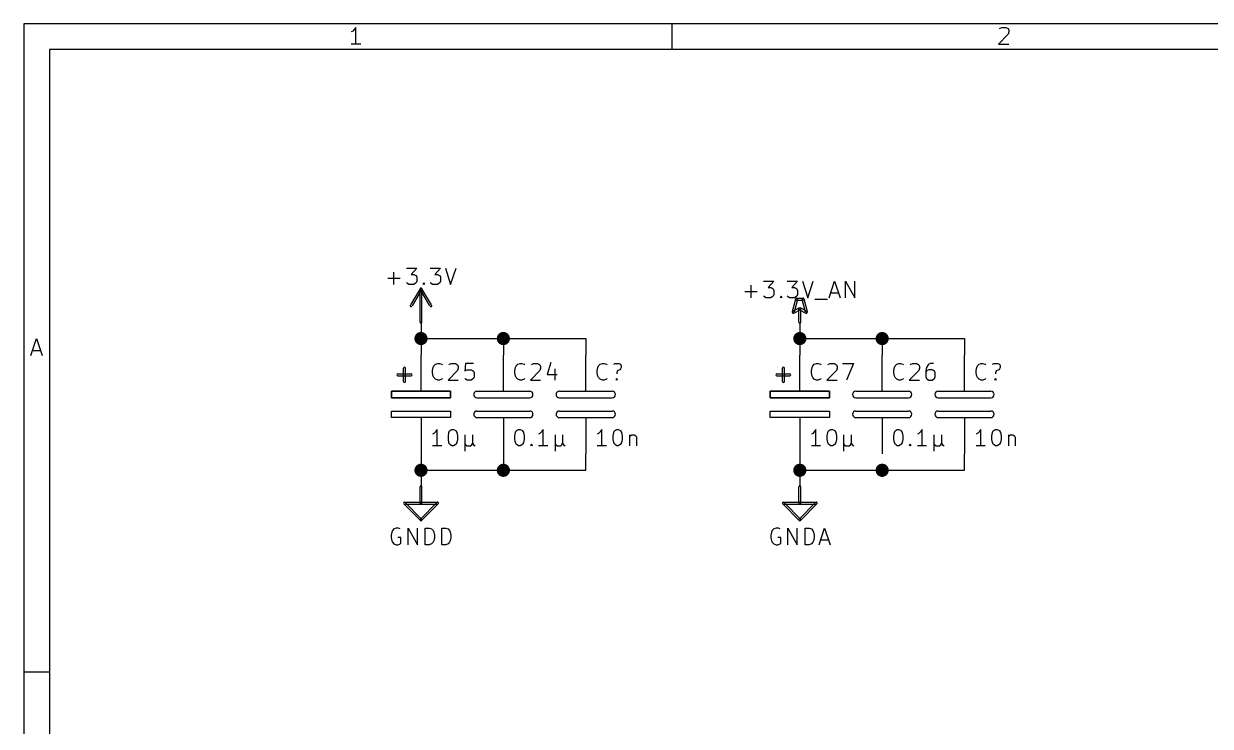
# Model space of a CAD drawing. Extents: x 10 to 287, y -200 to -10.
# Drawn here: x 10 to 101.5, y -64.2 to -10 of the extents above; entities that cross this region are included whole.
import ezdxf

# ---------------------------------------------------------------- set-up
doc = ezdxf.new("R2010")
doc.units = 0
doc.header["$MEASUREMENT"] = 0
doc.layers.add('BLACK', color=7, linetype='CONTINUOUS')
doc.layers.add('WHITE', color=7, linetype='CONTINUOUS')

msp = doc.modelspace()

# ---------------------------------------------------------------- linework, layer by layer
at = {"layer": 'Black'}
for p, q in [((10.0076, -10.0076), (10.0076, -200)), ((286.995, -10.0076), (10.0076, -10.0076)), ((59.9948, -11.9888), (59.9948, -10.0076)), ((35.3822, -10.5918), (35.2552, -10.6426)), ((35.4838, -10.4648), (35.3822, -10.5918)), ((35.6108, -10.287), (35.4838, -10.4648)), ((35.6108, -11.5824), (35.6108, -10.287)), ((85.9028, -10.8204), (85.1662, -11.5824)), ((85.2424, -10.3886), (85.2932, -10.3378)), ((85.2932, -10.3378), (85.4202, -10.287)), ((85.4202, -10.287), (85.725, -10.287)), ((85.725, -10.287), (85.852, -10.3378)), ((85.852, -10.3378), (85.9028, -10.3886)), ((85.9028, -10.3886), (85.979, -10.5156)), ((85.979, -10.6426), (85.9028, -10.8204)), ((85.979, -10.5156), (85.979, -10.6426)), ((35.9918, -11.5824), (35.2552, -11.5824)), ((85.1662, -11.5824), (85.979, -11.5824)), ((11.9888, -11.9888), (11.9888, -198.018)), ((285.013, -11.9888), (11.9888, -11.9888)), ((38.5572, -30.1244), (38.5572, -29.1592)), ((39.5224, -28.8544), (40.3098, -28.8544)), ((40.3098, -28.8544), (39.878, -29.337)), ((41.3512, -28.8544), (42.1386, -28.8544)), ((42.1386, -28.8544), (41.7068, -29.337)), ((42.5196, -28.8544), (42.926, -30.1244)), ((42.926, -30.1244), (43.3578, -28.8544)), ((38.0746, -29.6418), (39.0398, -29.6418)), ((39.5986, -30.0482), (39.5224, -29.9974)), ((39.7002, -30.1244), (39.5986, -30.0482)), ((40.0812, -30.1244), (39.7002, -30.1244)), ((39.878, -29.337), (40.0812, -29.337)), ((40.0812, -29.337), (40.1828, -29.3878)), ((40.1828, -30.0482), (40.0812, -30.1244)), ((40.1828, -29.3878), (40.259, -29.4386)), ((40.259, -29.9974), (40.1828, -30.0482)), ((40.259, -29.4386), (40.3098, -29.5656)), ((40.3098, -29.8704), (40.259, -29.9974)), ((40.3098, -29.5656), (40.3098, -29.8704)), ((40.8178, -30.0482), (40.8686, -29.9974)), ((40.8686, -30.1244), (40.8178, -30.0482)), ((40.8686, -29.9974), (40.9194, -30.0482)), ((40.8686, -29.9974), (40.8686, -30.1244)), ((40.9194, -30.0482), (40.8686, -30.1244)), ((41.4274, -30.0482), (41.3512, -29.9974)), ((41.529, -30.1244), (41.4274, -30.0482)), ((41.91, -30.1244), (41.529, -30.1244)), ((41.7068, -29.337), (41.91, -29.337)), ((41.91, -29.337), (42.0116, -29.3878)), ((42.0116, -30.0482), (41.91, -30.1244)), ((42.0116, -29.3878), (42.0878, -29.4386)), ((42.0878, -29.9974), (42.0116, -30.0482)), ((42.0878, -29.4386), (42.1386, -29.5656)), ((42.1386, -29.8704), (42.0878, -29.9974)), ((42.1386, -29.5656), (42.1386, -29.8704)), ((66.0908, -31.1404), (66.0908, -30.1752)), ((67.056, -29.8704), (67.8434, -29.8704)), ((67.8434, -29.8704), (67.4116, -30.353)), ((68.8848, -29.8704), (69.6722, -29.8704)), ((69.6722, -29.8704), (69.2404, -30.353)), ((70.0532, -29.8704), (70.4596, -31.1404)), ((70.4596, -31.1404), (70.8914, -29.8704)), ((72.1106, -31.1404), (72.517, -29.8704)), ((72.517, -29.8704), (72.9488, -31.1404)), ((73.3806, -31.1404), (73.3806, -29.8704)), ((73.3806, -29.8704), (74.0918, -31.1404)), ((74.0918, -31.1404), (74.0918, -29.8704)), ((40.5638, -30.4546), (39.8272, -31.6992)), ((40.6908, -30.5308), (39.9542, -31.7754)), ((40.5638, -33.02), (40.5638, -30.48)), ((41.3258, -31.7754), (40.5892, -30.5308)), ((41.4528, -31.6992), (40.7162, -30.4546)), ((40.7162, -33.02), (40.7162, -30.48)), ((65.6082, -30.6578), (66.5734, -30.6578)), ((67.1322, -31.0642), (67.056, -31.0134)), ((67.2338, -31.1404), (67.1322, -31.0642)), ((67.4116, -30.353), (67.6148, -30.353)), ((67.6148, -30.353), (67.7164, -30.4038)), ((67.7164, -31.0642), (67.6148, -31.1404)), ((67.7164, -30.4038), (67.7926, -30.4546)), ((67.7926, -31.0134), (67.7164, -31.0642)), ((67.7926, -30.4546), (67.8434, -30.5816)), ((67.8434, -30.8864), (67.7926, -31.0134)), ((67.8434, -30.5816), (67.8434, -30.8864)), ((68.3514, -31.0642), (68.4022, -31.0134)), ((68.4022, -31.1404), (68.3514, -31.0642)), ((68.4022, -31.0134), (68.453, -31.0642)), ((68.4022, -31.0134), (68.4022, -31.1404)), ((68.453, -31.0642), (68.4022, -31.1404)), ((68.961, -31.0642), (68.8848, -31.0134)), ((69.0626, -31.1404), (68.961, -31.0642)), ((69.2404, -30.353), (69.4436, -30.353)), ((69.4436, -30.353), (69.5452, -30.4038)), ((69.5452, -31.0642), (69.4436, -31.1404)), ((69.5452, -30.4038), (69.6214, -30.4546)), ((69.6214, -31.0134), (69.5452, -31.0642)), ((69.6214, -30.4546), (69.6722, -30.5816)), ((69.6722, -30.8864), (69.6214, -31.0134)), ((69.6722, -30.5816), (69.6722, -30.8864)), ((72.2376, -30.7594), (72.8218, -30.7594)), ((67.6148, -31.1404), (67.2338, -31.1404)), ((69.4436, -31.1404), (69.0626, -31.1404)), ((69.5198, -31.242), (69.2658, -32.2326)), ((69.3166, -32.1818), (69.7992, -31.9278)), ((69.6722, -31.2674), (69.4182, -32.258)), ((69.596, -31.1658), (70.104, -31.1658)), ((69.596, -31.3182), (70.104, -31.3182)), ((69.7738, -33.02), (69.7738, -32.004)), ((69.9008, -31.9278), (70.3834, -32.1818)), ((69.9262, -33.02), (69.9262, -32.004)), ((70.2818, -32.258), (70.0278, -31.2674)), ((70.4342, -32.2326), (70.1802, -31.242)), ((71.0184, -31.242), (71.9836, -31.242)), ((69.3928, -32.3342), (69.8754, -32.0802)), ((69.8246, -32.0802), (70.3072, -32.3342)), ((40.64, -33.02), (40.64, -35.56)), ((69.85, -33.02), (69.85, -35.56)), ((10.5664, -35.5854), (10.9982, -34.29)), ((10.9982, -34.29), (11.43, -35.5854)), ((40.64, -34.29), (53.34, -34.29)), ((46.99, -34.29), (46.99, -35.56)), ((53.34, -34.29), (53.34, -35.56)), ((69.85, -34.29), (82.55, -34.29)), ((76.2, -34.29), (76.2, -35.56)), ((82.55, -34.29), (82.55, -35.56)), ((10.6934, -35.2044), (11.303, -35.2044)), ((40.64, -38.354), (40.64, -35.56)), ((46.99, -38.354), (46.99, -35.56)), ((53.34, -38.354), (53.34, -35.56)), ((69.85, -38.354), (69.85, -35.56)), ((76.2, -38.354), (76.2, -35.56)), ((82.55, -38.354), (82.55, -35.56)), ((39.2938, -37.592), (39.2938, -36.576)), ((39.4462, -37.592), (39.4462, -36.576)), ((68.5038, -37.592), (68.5038, -36.576)), ((68.6562, -37.592), (68.6562, -36.576)), ((38.862, -37.0078), (39.878, -37.0078)), ((38.862, -37.1602), (39.878, -37.1602)), ((68.072, -37.0078), (69.088, -37.0078)), ((68.072, -37.1602), (69.088, -37.1602)), ((38.354, -38.862), (38.354, -38.354)), ((38.354, -38.354), (38.354, -38.862)), ((42.926, -38.354), (38.354, -38.354)), ((38.354, -38.354), (42.926, -38.354)), ((42.926, -38.354), (42.926, -38.862)), ((42.926, -38.862), (42.926, -38.354)), ((44.958, -38.354), (49.022, -38.354)), ((51.308, -38.354), (55.372, -38.354)), ((67.564, -38.862), (67.564, -38.354)), ((67.564, -38.354), (67.564, -38.862)), ((72.136, -38.354), (67.564, -38.354)), ((67.564, -38.354), (72.136, -38.354)), ((72.136, -38.354), (72.136, -38.862)), ((72.136, -38.862), (72.136, -38.354)), ((74.168, -38.354), (78.232, -38.354)), ((80.518, -38.354), (84.582, -38.354)), ((38.354, -38.862), (42.926, -38.862)), ((42.926, -38.862), (38.354, -38.862)), ((44.958, -38.862), (49.022, -38.862)), ((51.308, -38.862), (55.372, -38.862)), ((67.564, -38.862), (72.136, -38.862)), ((72.136, -38.862), (67.564, -38.862)), ((74.168, -38.862), (78.232, -38.862)), ((80.518, -38.862), (84.582, -38.862)), ((38.354, -40.386), (38.354, -39.878)), ((38.354, -39.878), (42.926, -39.878)), ((42.926, -39.878), (42.926, -40.386)), ((44.958, -39.878), (49.022, -39.878)), ((51.308, -39.878), (55.372, -39.878)), ((67.564, -40.386), (67.564, -39.878)), ((67.564, -39.878), (72.136, -39.878)), ((72.136, -39.878), (72.136, -40.386)), ((74.168, -39.878), (78.232, -39.878)), ((80.518, -39.878), (84.582, -39.878)), ((42.926, -40.386), (38.354, -40.386)), ((40.64, -40.386), (40.64, -43.18)), ((44.958, -40.386), (49.022, -40.386)), ((46.99, -40.386), (46.99, -43.18)), ((51.308, -40.386), (55.372, -40.386)), ((53.34, -40.386), (53.34, -43.18)), ((72.136, -40.386), (67.564, -40.386)), ((69.85, -40.386), (69.85, -43.18)), ((74.168, -40.386), (78.232, -40.386)), ((76.2, -40.386), (76.2, -43.18)), ((80.518, -40.386), (84.582, -40.386)), ((82.55, -40.386), (82.55, -43.18)), ((41.6306, -41.6052), (41.529, -41.656)), ((41.7576, -41.4782), (41.6306, -41.6052)), ((41.8846, -41.3004), (41.7576, -41.4782)), ((41.8846, -42.5704), (41.8846, -41.3004)), ((42.7482, -41.783), (42.799, -41.529)), ((42.7482, -42.0878), (42.7482, -41.783)), ((42.799, -41.529), (42.8498, -41.402)), ((42.8498, -41.402), (42.926, -41.3512)), ((42.926, -41.3512), (43.0276, -41.3004)), ((43.0276, -41.3004), (43.1546, -41.3004)), ((43.1546, -41.3004), (43.2816, -41.3512)), ((43.2816, -41.3512), (43.3324, -41.402)), ((43.3324, -41.402), (43.4086, -41.529)), ((43.4086, -41.529), (43.4594, -41.783)), ((43.4594, -41.783), (43.4594, -42.0878)), ((44.0182, -41.7068), (44.0182, -42.9768)), ((44.6278, -42.3672), (44.6278, -41.7068)), ((47.879, -41.783), (47.9298, -41.529)), ((47.879, -42.0878), (47.879, -41.783)), ((47.9298, -41.529), (47.9806, -41.402)), ((47.9806, -41.402), (48.0568, -41.3512)), ((48.0568, -41.3512), (48.1584, -41.3004)), ((48.1584, -41.3004), (48.2854, -41.3004)), ((48.2854, -41.3004), (48.4124, -41.3512)), ((48.4124, -41.3512), (48.4632, -41.402)), ((48.4632, -41.402), (48.5394, -41.529)), ((48.5394, -41.529), (48.5902, -41.783)), ((48.5902, -41.783), (48.5902, -42.0878)), ((49.8094, -41.6052), (49.7078, -41.656)), ((49.9364, -41.4782), (49.8094, -41.6052)), ((50.0634, -41.3004), (49.9364, -41.4782)), ((50.0634, -42.5704), (50.0634, -41.3004)), ((50.9778, -41.7068), (50.9778, -42.9768)), ((51.5874, -42.3672), (51.5874, -41.7068)), ((54.3306, -41.6052), (54.229, -41.656)), ((54.4576, -41.4782), (54.3306, -41.6052)), ((54.5846, -41.3004), (54.4576, -41.4782)), ((54.5846, -42.5704), (54.5846, -41.3004)), ((55.4482, -41.783), (55.499, -41.529)), ((55.4482, -42.0878), (55.4482, -41.783)), ((55.499, -41.529), (55.5498, -41.402)), ((55.5498, -41.402), (55.626, -41.3512)), ((55.626, -41.3512), (55.7276, -41.3004)), ((55.7276, -41.3004), (55.8546, -41.3004)), ((55.8546, -41.3004), (55.9816, -41.3512)), ((55.9816, -41.3512), (56.0324, -41.402)), ((56.0324, -41.402), (56.1086, -41.529)), ((56.1086, -41.529), (56.1594, -41.783)), ((56.1594, -41.783), (56.1594, -42.0878)), ((56.7182, -41.7068), (56.7182, -42.5704)), ((56.7182, -41.8338), (56.769, -41.783)), ((56.769, -41.783), (56.896, -41.7068)), ((56.896, -41.7068), (57.0738, -41.7068)), ((57.0738, -41.7068), (57.2008, -41.783)), ((57.2008, -41.783), (57.2516, -41.8846)), ((57.2516, -41.8846), (57.2516, -42.5704)), ((70.8406, -41.6052), (70.739, -41.656)), ((70.9676, -41.4782), (70.8406, -41.6052)), ((71.0946, -41.3004), (70.9676, -41.4782)), ((71.0946, -42.5704), (71.0946, -41.3004)), ((71.9582, -41.783), (72.009, -41.529)), ((71.9582, -42.0878), (71.9582, -41.783)), ((72.009, -41.529), (72.0598, -41.402)), ((72.0598, -41.402), (72.136, -41.3512)), ((72.136, -41.3512), (72.2376, -41.3004)), ((72.2376, -41.3004), (72.3646, -41.3004)), ((72.3646, -41.3004), (72.4916, -41.3512)), ((72.4916, -41.3512), (72.5424, -41.402)), ((72.5424, -41.402), (72.6186, -41.529)), ((72.6186, -41.529), (72.6694, -41.783)), ((72.6694, -41.783), (72.6694, -42.0878)), ((73.2282, -41.7068), (73.2282, -42.9768)), ((73.8378, -42.3672), (73.8378, -41.7068)), ((77.089, -41.783), (77.1398, -41.529)), ((77.089, -42.0878), (77.089, -41.783)), ((77.1398, -41.529), (77.1906, -41.402)), ((77.1906, -41.402), (77.2668, -41.3512)), ((77.2668, -41.3512), (77.3684, -41.3004)), ((77.3684, -41.3004), (77.4954, -41.3004)), ((77.4954, -41.3004), (77.6224, -41.3512)), ((77.6224, -41.3512), (77.6732, -41.402)), ((77.6732, -41.402), (77.7494, -41.529)), ((77.7494, -41.529), (77.8002, -41.783)), ((77.8002, -41.783), (77.8002, -42.0878)), ((79.0194, -41.6052), (78.9178, -41.656)), ((79.1464, -41.4782), (79.0194, -41.6052)), ((79.2734, -41.3004), (79.1464, -41.4782)), ((79.2734, -42.5704), (79.2734, -41.3004)), ((80.1878, -41.7068), (80.1878, -42.9768)), ((80.7974, -42.3672), (80.7974, -41.7068)), ((83.5406, -41.6052), (83.439, -41.656)), ((83.6676, -41.4782), (83.5406, -41.6052)), ((83.7946, -41.3004), (83.6676, -41.4782)), ((83.7946, -42.5704), (83.7946, -41.3004)), ((84.6582, -41.783), (84.709, -41.529)), ((84.6582, -42.0878), (84.6582, -41.783)), ((84.709, -41.529), (84.7598, -41.402)), ((84.7598, -41.402), (84.836, -41.3512)), ((84.836, -41.3512), (84.9376, -41.3004)), ((84.9376, -41.3004), (85.0646, -41.3004)), ((85.0646, -41.3004), (85.1916, -41.3512)), ((85.1916, -41.3512), (85.2424, -41.402)), ((85.2424, -41.402), (85.3186, -41.529)), ((85.3186, -41.529), (85.3694, -41.783)), ((85.3694, -41.783), (85.3694, -42.0878)), ((85.9282, -41.7068), (85.9282, -42.5704)), ((85.9282, -41.8338), (85.979, -41.783)), ((85.979, -41.783), (86.106, -41.7068)), ((86.106, -41.7068), (86.2838, -41.7068)), ((86.2838, -41.7068), (86.4108, -41.783)), ((86.4108, -41.783), (86.4616, -41.8846)), ((86.4616, -41.8846), (86.4616, -42.5704)), ((42.2402, -42.5704), (41.529, -42.5704)), ((42.799, -42.3164), (42.7482, -42.0878)), ((42.8498, -42.4434), (42.799, -42.3164)), ((42.926, -42.4942), (42.8498, -42.4434)), ((43.0276, -42.5704), (42.926, -42.4942)), ((43.1546, -42.5704), (43.0276, -42.5704)), ((43.2816, -42.4942), (43.1546, -42.5704)), ((43.3324, -42.4434), (43.2816, -42.4942)), ((43.4086, -42.3164), (43.3324, -42.4434)), ((43.4594, -42.0878), (43.4086, -42.3164)), ((44.0182, -42.3672), (44.069, -42.4942)), ((44.069, -42.4942), (44.196, -42.5704)), ((44.196, -42.5704), (44.45, -42.5704)), ((44.45, -42.5704), (44.5516, -42.4942)), ((44.5516, -42.4942), (44.6278, -42.3672)), ((44.6278, -42.3672), (44.6786, -42.4942)), ((44.6786, -42.4942), (44.8056, -42.5704)), ((47.9298, -42.3164), (47.879, -42.0878)), ((47.9806, -42.4434), (47.9298, -42.3164)), ((48.0568, -42.4942), (47.9806, -42.4434)), ((48.1584, -42.5704), (48.0568, -42.4942)), ((48.2854, -42.5704), (48.1584, -42.5704)), ((48.4124, -42.4942), (48.2854, -42.5704)), ((48.4632, -42.4434), (48.4124, -42.4942)), ((48.5394, -42.3164), (48.4632, -42.4434)), ((48.5902, -42.0878), (48.5394, -42.3164)), ((49.0982, -42.4942), (49.149, -42.4434)), ((49.149, -42.5704), (49.0982, -42.4942)), ((49.149, -42.4434), (49.1998, -42.4942)), ((49.149, -42.4434), (49.149, -42.5704)), ((49.1998, -42.4942), (49.149, -42.5704)), ((50.419, -42.5704), (49.7078, -42.5704)), ((50.9778, -42.3672), (51.0286, -42.4942)), ((51.0286, -42.4942), (51.1556, -42.5704)), ((51.1556, -42.5704), (51.4096, -42.5704)), ((51.4096, -42.5704), (51.5112, -42.4942)), ((51.5112, -42.4942), (51.5874, -42.3672)), ((51.5874, -42.3672), (51.6382, -42.4942)), ((51.6382, -42.4942), (51.7652, -42.5704)), ((54.9402, -42.5704), (54.229, -42.5704)), ((55.499, -42.3164), (55.4482, -42.0878)), ((55.5498, -42.4434), (55.499, -42.3164)), ((55.626, -42.4942), (55.5498, -42.4434)), ((55.7276, -42.5704), (55.626, -42.4942)), ((55.8546, -42.5704), (55.7276, -42.5704)), ((55.9816, -42.4942), (55.8546, -42.5704)), ((56.0324, -42.4434), (55.9816, -42.4942)), ((56.1086, -42.3164), (56.0324, -42.4434)), ((56.1594, -42.0878), (56.1086, -42.3164)), ((71.4502, -42.5704), (70.739, -42.5704)), ((72.009, -42.3164), (71.9582, -42.0878)), ((72.0598, -42.4434), (72.009, -42.3164)), ((72.136, -42.4942), (72.0598, -42.4434)), ((72.2376, -42.5704), (72.136, -42.4942)), ((72.3646, -42.5704), (72.2376, -42.5704)), ((72.4916, -42.4942), (72.3646, -42.5704)), ((72.5424, -42.4434), (72.4916, -42.4942)), ((72.6186, -42.3164), (72.5424, -42.4434)), ((72.6694, -42.0878), (72.6186, -42.3164)), ((73.2282, -42.3672), (73.279, -42.4942)), ((73.279, -42.4942), (73.406, -42.5704)), ((73.406, -42.5704), (73.66, -42.5704)), ((73.66, -42.5704), (73.7616, -42.4942)), ((73.7616, -42.4942), (73.8378, -42.3672)), ((73.8378, -42.3672), (73.8886, -42.4942)), ((73.8886, -42.4942), (74.0156, -42.5704)), ((77.1398, -42.3164), (77.089, -42.0878)), ((77.1906, -42.4434), (77.1398, -42.3164)), ((77.2668, -42.4942), (77.1906, -42.4434)), ((77.3684, -42.5704), (77.2668, -42.4942)), ((77.4954, -42.5704), (77.3684, -42.5704)), ((77.6224, -42.4942), (77.4954, -42.5704)), ((77.6732, -42.4434), (77.6224, -42.4942)), ((77.7494, -42.3164), (77.6732, -42.4434)), ((77.8002, -42.0878), (77.7494, -42.3164)), ((78.3082, -42.4942), (78.359, -42.4434)), ((78.359, -42.5704), (78.3082, -42.4942)), ((78.359, -42.4434), (78.4098, -42.4942)), ((78.359, -42.4434), (78.359, -42.5704)), ((78.4098, -42.4942), (78.359, -42.5704)), ((79.629, -42.5704), (78.9178, -42.5704)), ((80.1878, -42.3672), (80.2386, -42.4942)), ((80.2386, -42.4942), (80.3656, -42.5704)), ((80.3656, -42.5704), (80.6196, -42.5704)), ((80.6196, -42.5704), (80.7212, -42.4942)), ((80.7212, -42.4942), (80.7974, -42.3672)), ((80.7974, -42.3672), (80.8482, -42.4942)), ((80.8482, -42.4942), (80.9752, -42.5704)), ((84.1502, -42.5704), (83.439, -42.5704)), ((84.709, -42.3164), (84.6582, -42.0878)), ((84.7598, -42.4434), (84.709, -42.3164)), ((84.836, -42.4942), (84.7598, -42.4434)), ((84.9376, -42.5704), (84.836, -42.4942)), ((85.0646, -42.5704), (84.9376, -42.5704)), ((85.1916, -42.4942), (85.0646, -42.5704)), ((85.2424, -42.4434), (85.1916, -42.4942)), ((85.3186, -42.3164), (85.2424, -42.4434)), ((85.3694, -42.0878), (85.3186, -42.3164)), ((40.64, -43.18), (40.64, -45.72)), ((46.99, -43.18), (46.99, -44.45)), ((53.34, -44.45), (53.34, -43.18)), ((69.85, -43.18), (69.85, -45.72)), ((82.55, -44.45), (82.55, -43.18)), ((40.64, -44.45), (53.34, -44.45)), ((69.85, -44.45), (82.55, -44.45)), ((40.5638, -46.99), (40.5638, -45.72)), ((40.7162, -46.99), (40.7162, -45.72)), ((69.7738, -46.99), (69.7738, -45.72)), ((69.9262, -46.99), (69.9262, -45.72)), ((39.3192, -47.0408), (40.5892, -48.3108)), ((39.37, -46.9138), (40.64, -46.9138)), ((39.37, -47.0662), (40.64, -47.0662)), ((39.4208, -46.9392), (40.6908, -48.2092)), ((40.5892, -48.2092), (41.8592, -46.9392)), ((40.64, -46.9138), (41.91, -46.9138)), ((40.64, -47.0662), (41.91, -47.0662)), ((40.6908, -48.3108), (41.9608, -47.0408)), ((68.5292, -47.0408), (69.7992, -48.3108)), ((68.58, -46.9138), (69.85, -46.9138)), ((68.58, -47.0662), (69.85, -47.0662)), ((68.6308, -46.9392), (69.9008, -48.2092)), ((69.7992, -48.2092), (71.0692, -46.9392)), ((69.85, -46.9138), (71.12, -46.9138)), ((69.85, -47.0662), (71.12, -47.0662)), ((69.9008, -48.3108), (71.1708, -47.0408)), ((38.3794, -49.2252), (38.3286, -49.4538)), ((38.4302, -49.0982), (38.3794, -49.2252)), ((38.5572, -48.9712), (38.4302, -49.0982)), ((38.735, -48.9204), (38.5572, -48.9712)), ((38.9128, -48.9204), (38.735, -48.9204)), ((39.0398, -48.9712), (38.9128, -48.9204)), ((39.6494, -50.1904), (39.6494, -48.9204)), ((39.6494, -48.9204), (40.3606, -50.1904)), ((40.3606, -50.1904), (40.3606, -48.9204)), ((40.9702, -50.1904), (40.9702, -48.9204)), ((40.9702, -48.9204), (41.275, -48.9204)), ((41.275, -48.9204), (41.4528, -48.9712)), ((41.4528, -48.9712), (41.5798, -49.0982)), ((41.5798, -49.0982), (41.6306, -49.2252)), ((41.6306, -49.2252), (41.6814, -49.4538)), ((42.2402, -50.1904), (42.2402, -48.9204)), ((42.2402, -48.9204), (42.545, -48.9204)), ((42.545, -48.9204), (42.7228, -48.9712)), ((42.7228, -48.9712), (42.8498, -49.0982)), ((42.8498, -49.0982), (42.9006, -49.2252)), ((42.9006, -49.2252), (42.9514, -49.4538)), ((67.6656, -49.2252), (67.6148, -49.4538)), ((67.7164, -49.0982), (67.6656, -49.2252)), ((67.8434, -48.9712), (67.7164, -49.0982)), ((68.0212, -48.9204), (67.8434, -48.9712)), ((68.199, -48.9204), (68.0212, -48.9204)), ((68.326, -48.9712), (68.199, -48.9204)), ((68.9356, -50.1904), (68.9356, -48.9204)), ((68.9356, -48.9204), (69.6468, -50.1904)), ((69.6468, -50.1904), (69.6468, -48.9204)), ((70.2564, -50.1904), (70.2564, -48.9204)), ((70.2564, -48.9204), (70.5612, -48.9204)), ((70.5612, -48.9204), (70.739, -48.9712)), ((70.739, -48.9712), (70.866, -49.0982)), ((70.866, -49.0982), (70.9168, -49.2252)), ((70.9168, -49.2252), (70.9676, -49.4538)), ((71.3486, -50.1904), (71.755, -48.9204)), ((71.755, -48.9204), (72.1868, -50.1904)), ((38.3286, -49.4538), (38.3286, -49.6316)), ((38.3286, -49.6316), (38.3794, -49.8856)), ((38.3794, -49.8856), (38.4302, -49.9872)), ((38.4302, -49.9872), (38.5572, -50.1142)), ((38.5572, -50.1142), (38.735, -50.1904)), ((38.735, -50.1904), (38.862, -50.1904)), ((39.0906, -49.6316), (38.862, -49.6316)), ((38.862, -50.1904), (39.0398, -50.1142)), ((39.0398, -50.1142), (39.0906, -50.0634)), ((39.0906, -50.0634), (39.0906, -49.6316)), ((41.275, -50.1904), (40.9702, -50.1904)), ((41.4528, -50.1142), (41.275, -50.1904)), ((41.5798, -49.9872), (41.4528, -50.1142)), ((41.6306, -49.8856), (41.5798, -49.9872)), ((41.6814, -49.6316), (41.6306, -49.8856)), ((41.6814, -49.4538), (41.6814, -49.6316)), ((42.545, -50.1904), (42.2402, -50.1904)), ((42.7228, -50.1142), (42.545, -50.1904)), ((42.8498, -49.9872), (42.7228, -50.1142)), ((42.9006, -49.8856), (42.8498, -49.9872)), ((42.9514, -49.6316), (42.9006, -49.8856)), ((42.9514, -49.4538), (42.9514, -49.6316)), ((67.6148, -49.4538), (67.6148, -49.6316)), ((67.6148, -49.6316), (67.6656, -49.8856)), ((67.6656, -49.8856), (67.7164, -49.9872)), ((67.7164, -49.9872), (67.8434, -50.1142)), ((67.8434, -50.1142), (68.0212, -50.1904)), ((68.0212, -50.1904), (68.1482, -50.1904)), ((68.3768, -49.6316), (68.1482, -49.6316)), ((68.1482, -50.1904), (68.326, -50.1142)), ((68.326, -50.1142), (68.3768, -50.0634)), ((68.3768, -50.0634), (68.3768, -49.6316)), ((70.5612, -50.1904), (70.2564, -50.1904)), ((70.739, -50.1142), (70.5612, -50.1904)), ((70.866, -49.9872), (70.739, -50.1142)), ((70.9168, -49.8856), (70.866, -49.9872)), ((70.9676, -49.6316), (70.9168, -49.8856)), ((70.9676, -49.4538), (70.9676, -49.6316)), ((71.4756, -49.8094), (72.0598, -49.8094)), ((10.0076, -59.9948), (11.9888, -59.9948))]:
    msp.add_line(p, q, dxfattribs=at)
at = {"layer": 'Black', "const_width": 0.508}
for points in [[(40.386, -34.29, 1), (40.894, -34.29, 1)], [(46.736, -34.29, 1), (47.244, -34.29, 1)], [(69.596, -34.29, 1), (70.104, -34.29, 1)], [(75.946, -34.29, 1), (76.454, -34.29, 1)], [(40.386, -44.45, 1), (40.894, -44.45, 1)], [(46.736, -44.45, 1), (47.244, -44.45, 1)], [(69.596, -44.45, 1), (70.104, -44.45, 1)], [(75.946, -44.45, 1), (76.454, -44.45, 1)]]:
    msp.add_lwpolyline(points, format="xyb", close=True, dxfattribs=at)
at = {"layer": 'Black'}
for centre, radius, start, end in [((40.64, -30.48), 0.0762, 390.964, 570.964), ((40.64, -30.48), 0.0762, 360, 540), ((40.64, -30.48), 0.0762, 329.036, 509.036), ((39.878, -31.75), 0.0762, 509.036, 689.036), ((41.402, -31.75), 0.0762, 210.964, 390.964), ((69.596, -31.242), 0.0762, 90, 270), ((69.596, -31.2674), 0.0762, 345.964, 525.964), ((69.85, -32.004), 0.0762, 360, 540), ((69.85, -32.004), 0.0762, 0, 180), ((69.85, -32.004), 0.0762, 63.4349, 243.435), ((69.85, -32.004), 0.0762, 180, 360), ((69.85, -32.004), 0.0762, 296.565, 476.565), ((70.104, -31.2674), 0.0762, 374.036, 554.036), ((70.104, -31.242), 0.0762, 270, 450), ((69.342, -32.258), 0.0762, 0, 180), ((69.342, -32.258), 0.0762, 116.565, 296.565), ((69.342, -32.2326), 0.0762, 525.964, 705.964), ((69.342, -32.258), 0.0762, 180, 360), ((70.358, -32.2326), 0.0762, 194.036, 374.036), ((70.358, -32.258), 0.0762, 243.435, 423.435), ((40.64, -33.02), 0.0762, 180, 360), ((69.85, -33.02), 0.0762, 180, 360), ((39.37, -36.576), 0.0762, 360, 540), ((68.58, -36.576), 0.0762, 360, 540), ((38.862, -37.084), 0.0762, 90, 270), ((39.878, -37.084), 0.0762, 270, 450), ((68.072, -37.084), 0.0762, 90, 270), ((69.088, -37.084), 0.0762, 270, 450), ((39.37, -37.592), 0.0762, 180, 360), ((44.958, -38.608), 0.254, 90, 270), ((49.022, -38.608), 0.254, 270, 450), ((51.308, -38.608), 0.254, 90, 270), ((55.372, -38.608), 0.254, 270, 450), ((68.58, -37.592), 0.0762, 180, 360), ((74.168, -38.608), 0.254, 90, 270), ((78.232, -38.608), 0.254, 270, 450), ((80.518, -38.608), 0.254, 90, 270), ((84.582, -38.608), 0.254, 270, 450), ((44.958, -40.132), 0.254, 90, 270), ((49.022, -40.132), 0.254, 270, 450), ((51.308, -40.132), 0.254, 90, 270), ((55.372, -40.132), 0.254, 270, 450), ((74.168, -40.132), 0.254, 90, 270), ((78.232, -40.132), 0.254, 270, 450), ((80.518, -40.132), 0.254, 90, 270), ((84.582, -40.132), 0.254, 270, 450), ((40.64, -45.72), 0.0762, 360, 540), ((69.85, -45.72), 0.0762, 360, 540), ((39.37, -46.99), 0.0762, 90, 270), ((39.37, -46.99), 0.0762, 45, 225), ((40.64, -46.99), 0.0762, 90, 270), ((40.64, -46.99), 0.0762, 180, 360), ((40.64, -46.99), 0.0762, 270, 450), ((41.91, -46.99), 0.0762, 315, 495), ((41.91, -46.99), 0.0762, 270, 450), ((68.58, -46.99), 0.0762, 90, 270), ((68.58, -46.99), 0.0762, 45, 225), ((69.85, -46.99), 0.0762, 90, 270), ((69.85, -46.99), 0.0762, 180, 360), ((69.85, -46.99), 0.0762, 270, 450), ((71.12, -46.99), 0.0762, 315, 495), ((71.12, -46.99), 0.0762, 270, 450), ((40.64, -48.26), 0.0762, 135, 315), ((40.64, -48.26), 0.0762, 225, 405), ((69.85, -48.26), 0.0762, 135, 315), ((69.85, -48.26), 0.0762, 225, 405)]:
    msp.add_arc(centre, radius, start, end, dxfattribs=at)
at = {"layer": 'White'}
for p, q in [((41.529, -36.7538), (41.5798, -36.5252)), ((41.5798, -36.5252), (41.6306, -36.3982)), ((41.6306, -36.3982), (41.7576, -36.2712)), ((41.7576, -36.2712), (41.9354, -36.2204)), ((41.9354, -36.2204), (42.0624, -36.2204)), ((42.0624, -36.2204), (42.2402, -36.2712)), ((42.2402, -36.2712), (42.291, -36.322)), ((42.799, -36.322), (42.8498, -36.2712)), ((42.8498, -36.2712), (42.9768, -36.2204)), ((42.9768, -36.2204), (43.2816, -36.2204)), ((43.2816, -36.2204), (43.3832, -36.2712)), ((43.3832, -36.2712), (43.4594, -36.322)), ((43.4594, -36.322), (43.5102, -36.449)), ((43.5102, -36.576), (43.4594, -36.7538)), ((43.5102, -36.449), (43.5102, -36.576)), ((44.069, -36.2204), (44.0182, -36.8046)), ((44.6786, -36.2204), (44.069, -36.2204)), ((47.879, -36.7538), (47.9298, -36.5252)), ((47.9298, -36.5252), (47.9806, -36.3982)), ((47.9806, -36.3982), (48.1076, -36.2712)), ((48.1076, -36.2712), (48.2854, -36.2204)), ((48.2854, -36.2204), (48.4124, -36.2204)), ((48.4124, -36.2204), (48.5902, -36.2712)), ((48.5902, -36.2712), (48.641, -36.322)), ((49.149, -36.322), (49.1998, -36.2712)), ((49.1998, -36.2712), (49.3268, -36.2204)), ((49.3268, -36.2204), (49.6316, -36.2204)), ((49.6316, -36.2204), (49.7332, -36.2712)), ((49.7332, -36.2712), (49.8094, -36.322)), ((49.8094, -36.322), (49.8602, -36.449)), ((49.8602, -36.576), (49.8094, -36.7538)), ((49.8602, -36.449), (49.8602, -36.576)), ((50.6476, -36.1442), (50.3682, -37.0586)), ((54.229, -36.7538), (54.2798, -36.5252)), ((54.2798, -36.5252), (54.3306, -36.3982)), ((54.3306, -36.3982), (54.4576, -36.2712)), ((54.4576, -36.2712), (54.6354, -36.2204)), ((54.6354, -36.2204), (54.7624, -36.2204)), ((54.7624, -36.2204), (54.9402, -36.2712)), ((54.9402, -36.2712), (54.991, -36.322)), ((55.499, -36.2712), (55.6006, -36.2204)), ((55.6006, -36.2204), (55.9054, -36.2204)), ((55.9054, -36.2204), (56.0324, -36.2712)), ((56.0324, -36.2712), (56.0832, -36.3982)), ((56.0832, -36.5252), (56.0324, -36.6268)), ((56.0832, -36.3982), (56.0832, -36.5252)), ((70.739, -36.7538), (70.7898, -36.5252)), ((70.7898, -36.5252), (70.8406, -36.3982)), ((70.8406, -36.3982), (70.9676, -36.2712)), ((70.9676, -36.2712), (71.1454, -36.2204)), ((71.1454, -36.2204), (71.2724, -36.2204)), ((71.2724, -36.2204), (71.4502, -36.2712)), ((71.4502, -36.2712), (71.501, -36.322)), ((72.009, -36.322), (72.0598, -36.2712)), ((72.0598, -36.2712), (72.1868, -36.2204)), ((72.1868, -36.2204), (72.4916, -36.2204)), ((72.4916, -36.2204), (72.5932, -36.2712)), ((72.5932, -36.2712), (72.6694, -36.322)), ((72.6694, -36.322), (72.7202, -36.449)), ((72.7202, -36.576), (72.6694, -36.7538)), ((72.7202, -36.449), (72.7202, -36.576)), ((73.152, -36.2204), (73.9902, -36.2204)), ((73.9902, -36.2204), (73.4568, -37.4904)), ((77.089, -36.7538), (77.1398, -36.5252)), ((77.1398, -36.5252), (77.1906, -36.3982)), ((77.1906, -36.3982), (77.3176, -36.2712)), ((77.3176, -36.2712), (77.4954, -36.2204)), ((77.4954, -36.2204), (77.6224, -36.2204)), ((77.6224, -36.2204), (77.8002, -36.2712)), ((77.8002, -36.2712), (77.851, -36.322)), ((78.359, -36.322), (78.4098, -36.2712)), ((78.4098, -36.2712), (78.5368, -36.2204)), ((78.5368, -36.2204), (78.8416, -36.2204)), ((78.8416, -36.2204), (78.9432, -36.2712)), ((78.9432, -36.2712), (79.0194, -36.322)), ((79.0194, -36.322), (79.0702, -36.449)), ((79.0702, -36.576), (79.0194, -36.7538)), ((79.0702, -36.449), (79.0702, -36.576)), ((79.629, -36.5252), (79.5782, -36.7538)), ((79.756, -36.322), (79.629, -36.5252)), ((79.8068, -36.2712), (79.756, -36.322)), ((79.9338, -36.2204), (79.8068, -36.2712)), ((80.1624, -36.2204), (79.9338, -36.2204)), ((83.439, -36.7538), (83.4898, -36.5252)), ((83.4898, -36.5252), (83.5406, -36.3982)), ((83.5406, -36.3982), (83.6676, -36.2712)), ((83.6676, -36.2712), (83.8454, -36.2204)), ((83.8454, -36.2204), (83.9724, -36.2204)), ((83.9724, -36.2204), (84.1502, -36.2712)), ((84.1502, -36.2712), (84.201, -36.322)), ((84.709, -36.2712), (84.8106, -36.2204)), ((84.8106, -36.2204), (85.1154, -36.2204)), ((85.1154, -36.2204), (85.2424, -36.2712)), ((85.2424, -36.2712), (85.2932, -36.3982)), ((85.2932, -36.5252), (85.2424, -36.6268)), ((85.2932, -36.3982), (85.2932, -36.5252)), ((41.529, -36.9316), (41.529, -36.7538)), ((41.5798, -37.1856), (41.529, -36.9316)), ((41.6306, -37.2872), (41.5798, -37.1856)), ((41.7576, -37.4142), (41.6306, -37.2872)), ((41.9354, -37.4904), (41.7576, -37.4142)), ((42.0624, -37.4904), (41.9354, -37.4904)), ((42.2402, -37.4142), (42.0624, -37.4904)), ((42.291, -37.3634), (42.2402, -37.4142)), ((43.4594, -36.7538), (42.7228, -37.4904)), ((42.7228, -37.4904), (43.5102, -37.4904)), ((44.0182, -36.8046), (44.069, -36.7538)), ((44.069, -37.4142), (44.0182, -37.3634)), ((44.069, -36.7538), (44.196, -36.703)), ((44.196, -37.4904), (44.069, -37.4142)), ((44.196, -36.703), (44.5008, -36.703)), ((44.5008, -37.4904), (44.196, -37.4904)), ((44.5008, -36.703), (44.6024, -36.7538)), ((44.6024, -37.4142), (44.5008, -37.4904)), ((44.6024, -36.7538), (44.6786, -36.8046)), ((44.6786, -37.3634), (44.6024, -37.4142)), ((44.6786, -36.8046), (44.7294, -36.9316)), ((44.7294, -37.2364), (44.6786, -37.3634)), ((44.7294, -36.9316), (44.7294, -37.2364)), ((47.879, -36.9316), (47.879, -36.7538)), ((47.9298, -37.1856), (47.879, -36.9316)), ((47.9806, -37.2872), (47.9298, -37.1856)), ((48.1076, -37.4142), (47.9806, -37.2872)), ((48.2854, -37.4904), (48.1076, -37.4142)), ((48.4124, -37.4904), (48.2854, -37.4904)), ((48.5902, -37.4142), (48.4124, -37.4904)), ((48.641, -37.3634), (48.5902, -37.4142)), ((49.8094, -36.7538), (49.0728, -37.4904)), ((49.0728, -37.4904), (49.8602, -37.4904)), ((50.3682, -37.0586), (51.1302, -37.0586)), ((50.9524, -36.6268), (50.9524, -37.4904)), ((54.229, -36.9316), (54.229, -36.7538)), ((54.2798, -37.1856), (54.229, -36.9316)), ((54.3306, -37.2872), (54.2798, -37.1856)), ((54.4576, -37.4142), (54.3306, -37.2872)), ((54.6354, -37.4904), (54.4576, -37.4142)), ((54.7624, -37.4904), (54.6354, -37.4904)), ((54.9402, -37.4142), (54.7624, -37.4904)), ((54.991, -37.3634), (54.9402, -37.4142)), ((55.6768, -37.4142), (55.7276, -37.3634)), ((55.7276, -37.4904), (55.6768, -37.4142)), ((55.7784, -36.8046), (55.7276, -36.9316)), ((55.7276, -36.9316), (55.7276, -37.0078)), ((55.7276, -37.3634), (55.7784, -37.4142)), ((55.7276, -37.3634), (55.7276, -37.4904)), ((55.7784, -37.4142), (55.7276, -37.4904)), ((55.8546, -36.7538), (55.7784, -36.8046)), ((55.9816, -36.703), (55.8546, -36.7538)), ((56.0324, -36.6268), (55.9816, -36.703)), ((70.739, -36.9316), (70.739, -36.7538)), ((70.7898, -37.1856), (70.739, -36.9316)), ((70.8406, -37.2872), (70.7898, -37.1856)), ((70.9676, -37.4142), (70.8406, -37.2872)), ((71.1454, -37.4904), (70.9676, -37.4142)), ((71.2724, -37.4904), (71.1454, -37.4904)), ((71.4502, -37.4142), (71.2724, -37.4904)), ((71.501, -37.3634), (71.4502, -37.4142)), ((72.6694, -36.7538), (71.9328, -37.4904)), ((71.9328, -37.4904), (72.7202, -37.4904)), ((77.089, -36.9316), (77.089, -36.7538)), ((77.1398, -37.1856), (77.089, -36.9316)), ((77.1906, -37.2872), (77.1398, -37.1856)), ((77.3176, -37.4142), (77.1906, -37.2872)), ((77.4954, -37.4904), (77.3176, -37.4142)), ((77.6224, -37.4904), (77.4954, -37.4904)), ((77.8002, -37.4142), (77.6224, -37.4904)), ((77.851, -37.3634), (77.8002, -37.4142)), ((79.0194, -36.7538), (78.2828, -37.4904)), ((78.2828, -37.4904), (79.0702, -37.4904)), ((79.5782, -36.7538), (79.5782, -37.2364)), ((79.629, -36.8046), (79.5782, -36.9316)), ((79.5782, -37.2364), (79.629, -37.3634)), ((79.6798, -36.7538), (79.629, -36.8046)), ((79.629, -37.3634), (79.6798, -37.4142)), ((79.8068, -36.703), (79.6798, -36.7538)), ((79.6798, -37.4142), (79.8068, -37.4904)), ((80.0608, -36.703), (79.8068, -36.703)), ((79.8068, -37.4904), (80.0608, -37.4904)), ((80.1624, -36.7538), (80.0608, -36.703)), ((80.0608, -37.4904), (80.1624, -37.4142)), ((80.2386, -36.8046), (80.1624, -36.7538)), ((80.1624, -37.4142), (80.2386, -37.3634)), ((80.2894, -36.9316), (80.2386, -36.8046)), ((80.2386, -37.3634), (80.2894, -37.2364)), ((80.2894, -37.2364), (80.2894, -36.9316)), ((83.439, -36.9316), (83.439, -36.7538)), ((83.4898, -37.1856), (83.439, -36.9316)), ((83.5406, -37.2872), (83.4898, -37.1856)), ((83.6676, -37.4142), (83.5406, -37.2872)), ((83.8454, -37.4904), (83.6676, -37.4142)), ((83.9724, -37.4904), (83.8454, -37.4904)), ((84.1502, -37.4142), (83.9724, -37.4904)), ((84.201, -37.3634), (84.1502, -37.4142)), ((84.8868, -37.4142), (84.9376, -37.3634)), ((84.9376, -37.4904), (84.8868, -37.4142)), ((84.9884, -36.8046), (84.9376, -36.9316)), ((84.9376, -36.9316), (84.9376, -37.0078)), ((84.9376, -37.3634), (84.9884, -37.4142)), ((84.9376, -37.3634), (84.9376, -37.4904)), ((84.9884, -37.4142), (84.9376, -37.4904)), ((85.0646, -36.7538), (84.9884, -36.8046)), ((85.1916, -36.703), (85.0646, -36.7538)), ((85.2424, -36.6268), (85.1916, -36.703))]:
    msp.add_line(p, q, dxfattribs=at)

doc.saveas('drawing.dxf')
